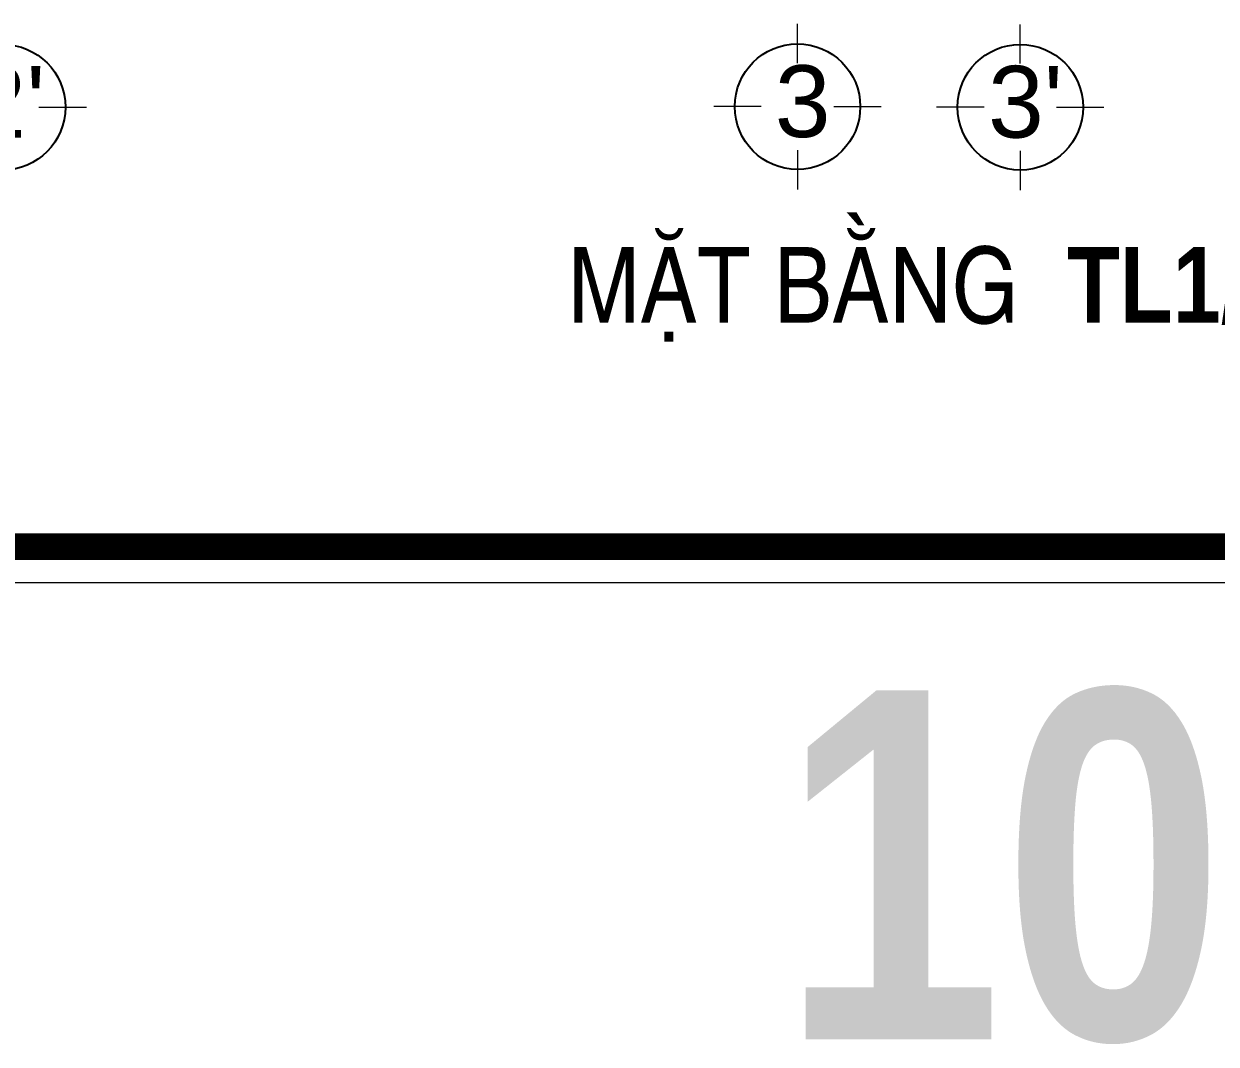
# Model space of a CAD drawing. Header units: millimetres. Extents: x 615730 to 2792744, y 139412 to 597571.
# Drawn here: x 695956 to 702107, y 282554 to 287818 of the extents above; entities that cross this region are included whole.
import ezdxf
from ezdxf.enums import TextEntityAlignment as Align

# ---------------------------------------------------------------- set-up
doc = ezdxf.new("R2010")
doc.units = ezdxf.units.MM
doc.header["$MEASUREMENT"] = 0
doc.layers.get('0').update_dxf_attribs({"lineweight": 5})
for name, color, linetype, lineweight in [('0.1(9)', 9, 'Continuous', 13), ('0.10_Thay', 5, 'Continuous', 20), ('thay', 7, 'Continuous', 15)]:
    doc.layers.add(name, color=color, linetype=linetype, lineweight=lineweight)
for name, color, linetype in [('H', 252, 'Continuous'), ('netthay', 3, 'Continuous'), ('TEXT', 2, 'Continuous')]:
    doc.layers.add(name, color=color, linetype=linetype)
doc.styles.add('H280', font='', dxfattribs={"height": 200})
doc.styles.add('KT OZON', font='', dxfattribs={"height": 200})
doc.styles.get("Standard").update_dxf_attribs({"font": ''})
doc.styles.get('H280').set_extended_font_data('VNI-Avo')
doc.styles.get('KT OZON').set_extended_font_data('VNI-Helve')
doc.styles.get('Standard').set_extended_font_data('VNI-Avo')

# ---------------------------------------------------------------- blocks, each defined once
blk = doc.blocks.new('TRUC 1')
at = {"ltscale": 50}
blk.add_circle((0, -9525), 8572, dxfattribs=at)
at = {"layer": '0.1(9)', "ltscale": 50}
for p, q in [((0, -3572), (0, 1782)), ((-4942, -9525), (-11427, -9525)), ((4942, -9525), (11427, -9525)), ((0, -15478), (0, -20832))]:
    blk.add_line(p, q, dxfattribs=at)
at = {"layer": 'TEXT', "ltscale": 50, "style": 'H280'}
blk.add_attdef('1', text='', height=10478, dxfattribs=at).set_placement((-214, -4892), align=Align.CENTER)

msp = doc.modelspace()

# ---------------------------------------------------------------- linework, layer by layer
at = {"layer": 'H', "const_width": 138.2}
msp.add_lwpolyline([(687731.9, 285120.6), (714734.7, 285120.6), (714734.7, 304105.6), (687731.9, 304105.6)], close=True, dxfattribs=at)
at = {"layer": 'thay', "linetype": 'Continuous'}
msp.add_lwpolyline([(687547.5, 284936.3), (714919.1, 284936.3), (714919.1, 304289.9), (687547.5, 304289.9)], close=True, dxfattribs=at)

# ---------------------------------------------------------------- block references
at = {"layer": 'netthay', "lineweight": -2, "ltscale": 10}
ref = msp.add_blockref('TRUC 1', (695846.6, 287027.7, -13.1), dxfattribs=dict(at, xscale=0.03778148023411632, yscale=0.03778148023411632, zscale=0.03778148023411632, rotation=180))
ref.add_attrib('1', "2'", dxfattribs={"layer": 'TEXT', "color": 3, "ltscale": 50, "height": 370.15, "style": 'KT OZON'}).set_placement((695873.3, 287230.7, -13.1), align=Align.CENTER)
ref = msp.add_blockref('TRUC 1', (699947.1, 287030.6), dxfattribs=dict(at, xscale=0.03778148023411632, yscale=0.03778148023411632, zscale=0.03778148023411632, rotation=180))
ref.add_attrib('1', '3', dxfattribs={"layer": 'TEXT', "color": 3, "ltscale": 50, "height": 370.2, "style": 'KT OZON'}).set_placement((699973.8, 287233.6), align=Align.CENTER)
ref = msp.add_blockref('TRUC 1', (701096.6, 287027.7, -13.1), dxfattribs=dict(at, xscale=0.03778148023411632, yscale=0.03778148023411632, zscale=0.03778148023411632, rotation=180))
ref.add_attrib('1', "3'", dxfattribs={"layer": 'TEXT', "color": 3, "ltscale": 50, "height": 370.15, "style": 'KT OZON'}).set_placement((701123.3, 287230.7, -13.1), align=Align.CENTER)

# ---------------------------------------------------------------- texts
at = {"insert": (698763.1, 286178.3), "char_height": 390, "width": 26392.6, "attachment_point": 7}
msp.add_mtext('{\\fVNI-Helve-Condense|b1|i0|c0|p2;MAËT BAÈNG  TL1/100}', dxfattribs=at)
at = {"layer": '0.10_Thay', "insert": (699858.8, 282554.4), "char_height": 1800, "width": 79177.8, "attachment_point": 7}
msp.add_mtext('{\\fVNI-Helve-Condense|b1|i0|c0|p2;10}', dxfattribs=at)

doc.saveas('drawing.dxf')
